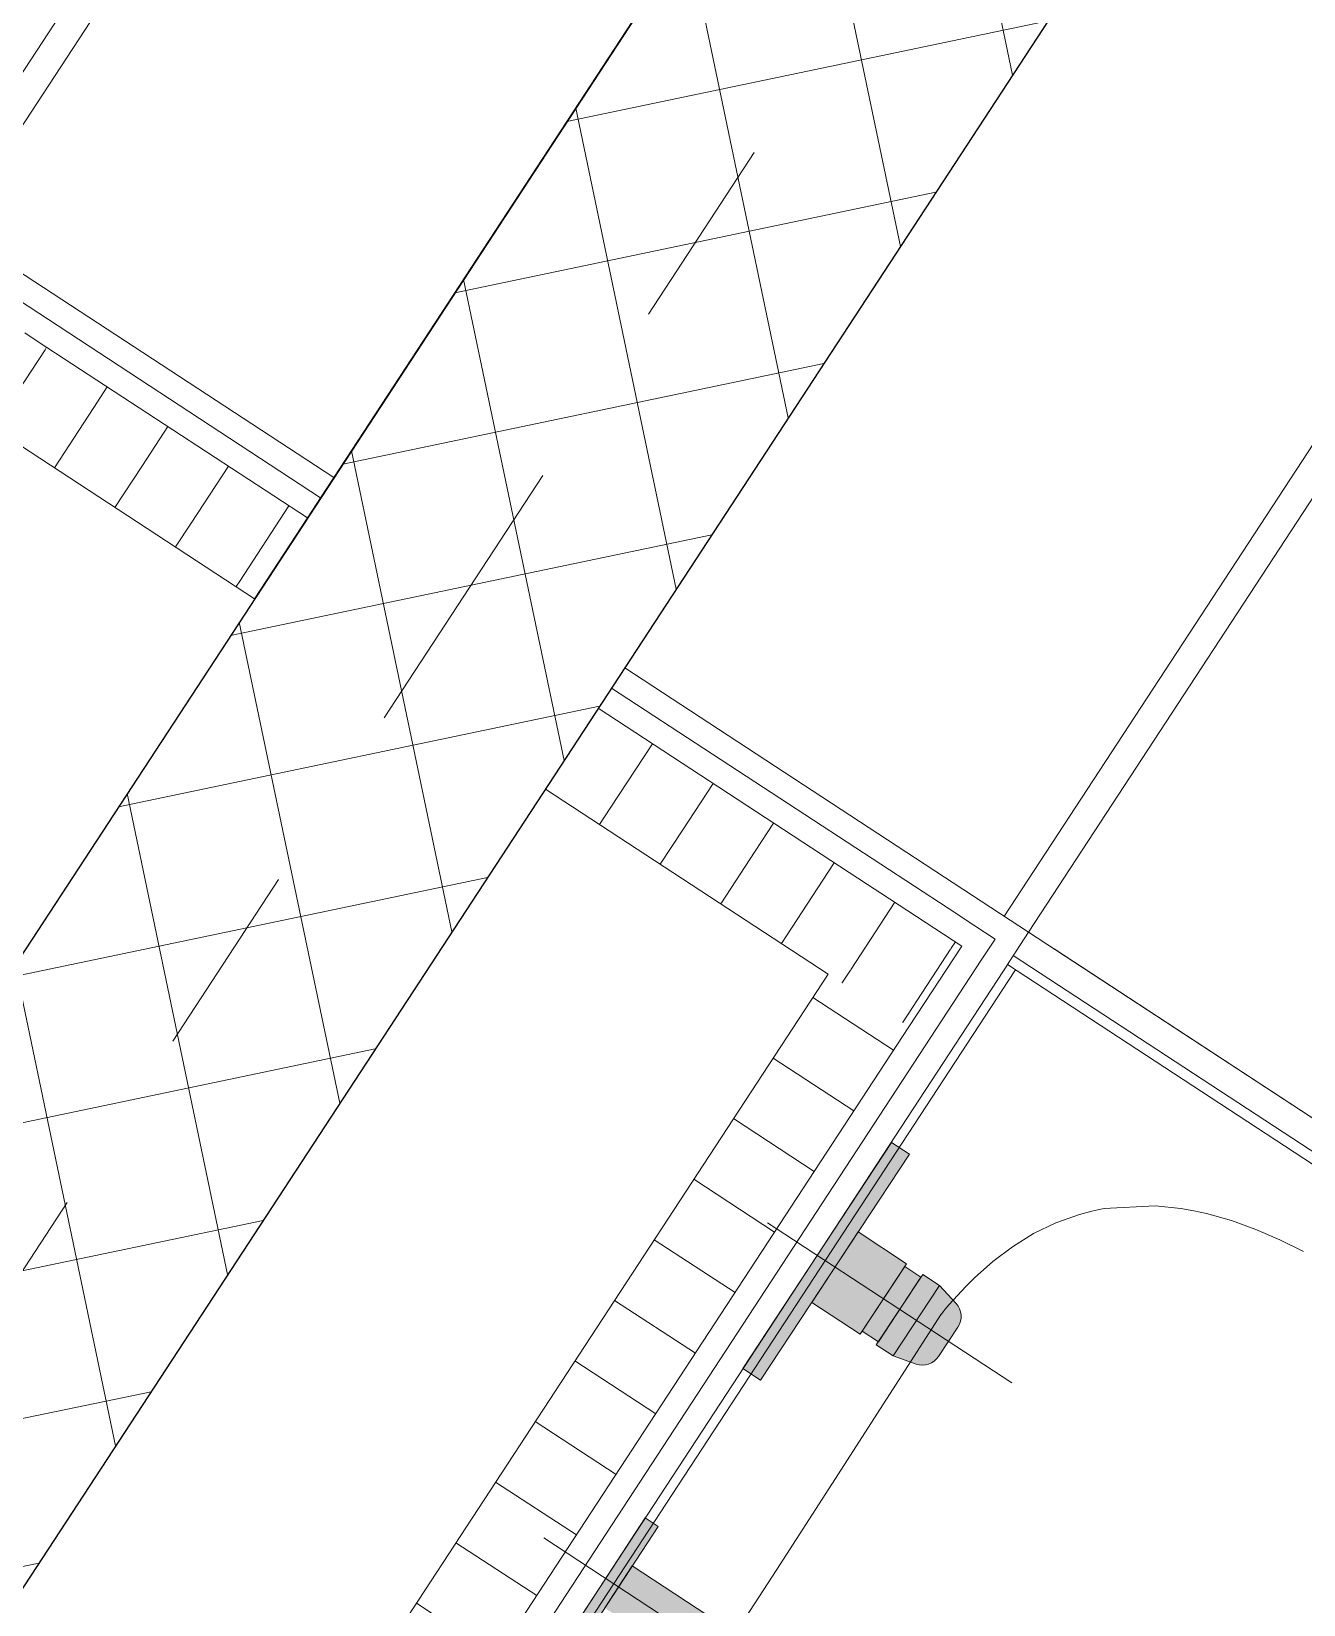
# Model space of a CAD drawing. Header units: metres. Extents: x 2696278.3 to 2696314, y 1245153.2 to 1245192.4.
# Drawn here: x 2696299.494 to 2696300.153, y 1245177.748 to 1245178.563 of the extents above; entities that cross this region are included whole.
import ezdxf

# ---------------------------------------------------------------- set-up
doc = ezdxf.new("R2010")
doc.units = ezdxf.units.M
doc.set_wipeout_variables(frame=1)
for name, pattern in [('000_hbf_Strichpunkt 3_1_1mm Achsen', [0.25, 0.15, -0.05, 0, -0.05]), ('Strichpunkt 3_1_1mm Achsen', [5, 3, -1, 0, -1]), ('Wipeout_Contour', [10000, 0, -10000])]:
    doc.linetypes.add(name, pattern=pattern)
for name, color, linetype in [('0_C22_Innenwandkonstruktion.3D', 7, 'Continuous'), ('0_C22_Innenwandkonstruktion.3D Bauteilschraffuren', 7, 'Continuous'), ('0_C22_Innenwandkonstruktion.3D Schichttrennlinien', 7, 'Continuous'), ('0_E33_Sonnenschutz.3D', 7, 'Continuous'), ('0_G11_Feststehende Trennwand.3D', 7, 'Continuous'), ('0_G11_Feststehende Trennwand.3D Bauteilschraffuren', 7, 'Continuous'), ('0_G20_Bodenbelag.3D', 7, 'Continuous'), ('1_M01_Achsen.V', 7, 'Continuous'), ('1_R01_Raumstempel.V Kontur', 7, 'Continuous')]:
    doc.layers.add(name, color=color, linetype=linetype)
pattern_1 = [(56.8, (2696295.289407, 1245171.756836), (-0.03137866, 0.02053362), [])]

msp = doc.modelspace()

# ---------------------------------------------------------------- linework, layer by layer
at = {"layer": '0_G20_Bodenbelag.3D', "color": 255, "linetype": 'Wipeout_Contour', "lineweight": 18, "flags": 128}
for points in [[(2696299.54816, 1245181.20713), (2696299.50435, 1245181.14019), (2696299.42067, 1245181.19495), (2696298.90597, 1245180.40839), (2696298.98964, 1245180.35363), (2696297.81785, 1245178.56294), (2696298.99769, 1245177.79088), (2696300.72799, 1245180.43507)], [(2696302.47683, 1245179.29066), (2696302.43303, 1245179.22372), (2696302.5167, 1245179.16896), (2696302.00199, 1245178.38241), (2696301.91832, 1245178.43716), (2696300.74652, 1245176.64647), (2696299.56669, 1245177.41854), (2696301.29699, 1245180.06273)]]:
    msp.add_lwpolyline(points, close=True, dxfattribs=at)
at = {"layer": '1_R01_Raumstempel.V Kontur', "color": 21, "linetype": 'Continuous', "lineweight": 0, "true_color": 0xffa8a8, "flags": 128}
for points in [[(2696298.90596, 1245180.40839), (2696298.98964, 1245180.35363), (2696297.81781, 1245178.56289), (2696299.0102, 1245177.78261), (2696299.4506, 1245178.45561), (2696300.74055, 1245180.42686), (2696299.54816, 1245181.20713), (2696299.50435, 1245181.14019), (2696299.42067, 1245181.19495)], [(2696299.5541, 1245177.4267), (2696300.74649, 1245176.64642), (2696301.9179, 1245178.43653), (2696302.00158, 1245178.38177), (2696302.5167, 1245179.16896), (2696302.43303, 1245179.22372), (2696302.47683, 1245179.29065), (2696301.28444, 1245180.07094), (2696299.9945, 1245178.0997)]]:
    msp.add_lwpolyline(points, close=True, dxfattribs=at)

# ---------------------------------------------------------------- next in the draw order: wipeouts: each hides what was drawn before it
at = {"color": 254, "linetype": 'Wipeout_Contour', "lineweight": 0, "ltscale": 31.593763}
msp.add_wipeout([(2696299.65037, 1245178.33171), (2696299.44118, 1245178.4686), (2696299.4692, 1245178.43533), (2696299.64352, 1245178.32125)], dxfattribs=at).dxf.layer = '0_C22_Innenwandkonstruktion.3D Bauteilschraffuren'
at = {"color": 254, "linetype": 'Wipeout_Contour', "lineweight": 0, "ltscale": 24.131786}
msp.add_wipeout([(2696299.7873, 1245178.21223), (2696299.75992, 1245178.17039), (2696299.92676, 1245178.12097)], dxfattribs=at).dxf.layer = '0_C22_Innenwandkonstruktion.3D Bauteilschraffuren'
at = {"color": 254, "linetype": 'Wipeout_Contour', "lineweight": 0, "ltscale": 23.208236}
msp.add_wipeout([(2696299.99287, 1245178.09265), (2696300.00333, 1245178.0858), (2696300.01018, 1245178.09626)], dxfattribs=at).dxf.layer = '0_C22_Innenwandkonstruktion.3D Bauteilschraffuren'

# ---------------------------------------------------------------- next in the draw order: hatches: boundary and pattern name
at = {"layer": '0_C22_Innenwandkonstruktion.3D Bauteilschraffuren', "linetype": 'Continuous', "lineweight": 0, "true_color": 0x000000}
h = msp.add_hatch(dxfattribs=at)
h.set_pattern_fill('DÄMMSTOFF__ALLGEMEIN_VER_31', color=18, angle=-33.2, style=0, pattern_type=2)
h.set_pattern_definition(pattern_1)
h.paths.add_polyline_path([(2696299.7873, 1245178.21223), (2696299.75992, 1245178.17039), (2696299.92676, 1245178.12097)])

# ---------------------------------------------------------------- next in the draw order: wipeouts: each hides what was drawn before it
at = {"color": 254, "linetype": 'Wipeout_Contour', "lineweight": 0, "ltscale": 31.540418}
msp.add_wipeout([(2696299.63668, 1245178.31079), (2696299.64352, 1245178.32125), (2696299.4692, 1245178.43533), (2696299.49722, 1245178.40206)], dxfattribs=at).dxf.layer = '0_C22_Innenwandkonstruktion.3D Bauteilschraffuren'
at = {"color": 254, "linetype": 'Wipeout_Contour', "lineweight": 0, "ltscale": 23.169319}
msp.add_wipeout([(2696299.97557, 1245178.08903), (2696299.98603, 1245178.08219), (2696299.99287, 1245178.09265)], dxfattribs=at).dxf.layer = '0_C22_Innenwandkonstruktion.3D Bauteilschraffuren'

# ---------------------------------------------------------------- next in the draw order: linework, layer by layer
at = {"layer": '0_C22_Innenwandkonstruktion.3D', "color": 7, "linetype": 'Continuous', "lineweight": 13, "flags": 128}
msp.add_lwpolyline([(2696299.64352, 1245178.32125), (2696299.65037, 1245178.33171)], dxfattribs=at)

# ---------------------------------------------------------------- next in the draw order: wipeouts: each hides what was drawn before it
at = {"color": 254, "linetype": 'Wipeout_Contour', "lineweight": 0, "ltscale": 24.099654}
msp.add_wipeout([(2696299.63668, 1245178.31079), (2696299.49722, 1245178.40206), (2696299.6093, 1245178.26896)], dxfattribs=at).dxf.layer = '0_C22_Innenwandkonstruktion.3D Bauteilschraffuren'
at = {"color": 254, "linetype": 'Wipeout_Contour', "lineweight": 0, "ltscale": 31.572287}
msp.add_wipeout([(2696299.79414, 1245178.22269), (2696299.7873, 1245178.21223), (2696299.92676, 1245178.12097), (2696299.96847, 1245178.10862)], dxfattribs=at).dxf.layer = '0_C22_Innenwandkonstruktion.3D Bauteilschraffuren'
at = {"color": 254, "linetype": 'Wipeout_Contour', "lineweight": 0, "ltscale": 23.055856}
msp.add_wipeout([(2696299.90635, 1245178.07457), (2696299.94819, 1245178.04719), (2696299.97557, 1245178.08903)], dxfattribs=at).dxf.layer = '0_C22_Innenwandkonstruktion.3D Bauteilschraffuren'

# ---------------------------------------------------------------- next in the draw order: hatches: boundary and pattern name
at = {"layer": '0_C22_Innenwandkonstruktion.3D Bauteilschraffuren', "linetype": 'Continuous', "lineweight": 0, "true_color": 0x000000}
h = msp.add_hatch(dxfattribs=at)
h.set_pattern_fill('DÄMMSTOFF__ALLGEMEIN_VER_31', color=18, angle=-33.2, style=0, pattern_type=2)
h.set_pattern_definition(pattern_1)
h.paths.add_polyline_path([(2696299.63668, 1245178.31079), (2696299.49722, 1245178.40206), (2696299.6093, 1245178.26896)])
h = msp.add_hatch(dxfattribs=at)
h.set_pattern_fill('DÄMMSTOFF__ALLGEMEIN_VER_31', color=18, angle=-33.2, style=0, pattern_type=2)
h.set_pattern_definition(pattern_1)
h.paths.add_polyline_path([(2696299.90635, 1245178.07457), (2696299.94819, 1245178.04719), (2696299.97557, 1245178.08903)])

# ---------------------------------------------------------------- next in the draw order: linework, layer by layer
at = {"layer": '0_C22_Innenwandkonstruktion.3D', "color": 7, "linetype": 'Continuous', "lineweight": 13, "flags": 128}
msp.add_lwpolyline([(2696299.63668, 1245178.31079), (2696299.64352, 1245178.32125)], dxfattribs=at)

# ---------------------------------------------------------------- next in the draw order: wipeouts: each hides what was drawn before it
at = {"color": 254, "linetype": 'Wipeout_Contour', "lineweight": 0, "ltscale": 31.626856}
msp.add_wipeout([(2696299.80098, 1245178.23315), (2696299.79414, 1245178.22269), (2696299.96847, 1245178.10862), (2696300.01018, 1245178.09626)], dxfattribs=at).dxf.layer = '0_C22_Innenwandkonstruktion.3D Bauteilschraffuren'

# ---------------------------------------------------------------- next in the draw order: linework, layer by layer
at = {"layer": '0_C22_Innenwandkonstruktion.3D', "color": 7, "linetype": 'Continuous', "lineweight": 13, "flags": 128}
for points in [[(2696299.79414, 1245178.22269), (2696299.80098, 1245178.23315)], [(2696299.7873, 1245178.21223), (2696299.79414, 1245178.22269)]]:
    msp.add_lwpolyline(points, dxfattribs=at)

# ---------------------------------------------------------------- next in the draw order: wipeouts: each hides what was drawn before it
at = {"color": 254, "linetype": 'Wipeout_Contour', "lineweight": 0, "ltscale": 31.52865}
msp.add_wipeout([(2696299.45525, 1245178.44446), (2696299.44841, 1245178.434), (2696299.49722, 1245178.40206), (2696299.4692, 1245178.43533)], dxfattribs=at).dxf.layer = '0_C22_Innenwandkonstruktion.3D Bauteilschraffuren'
at = {"color": 254, "linetype": 'Wipeout_Contour', "lineweight": 0, "ltscale": 23.203117}
msp.add_wipeout([(2696299.99766, 1245178.09997), (2696299.96847, 1245178.10862), (2696299.99287, 1245178.09265)], dxfattribs=at).dxf.layer = '0_C22_Innenwandkonstruktion.3D Bauteilschraffuren'

# ---------------------------------------------------------------- next in the draw order: wipeouts: each hides what was drawn before it
at = {"color": 254, "linetype": 'Wipeout_Contour', "lineweight": 0, "ltscale": 31.418158}
msp.add_wipeout([(2696299.46287, 1245178.36478), (2696299.6093, 1245178.26896), (2696299.49722, 1245178.40206), (2696299.49024, 1245178.40662)], dxfattribs=at).dxf.layer = '0_C22_Innenwandkonstruktion.3D Bauteilschraffuren'
at = {"color": 254, "linetype": 'Wipeout_Contour', "lineweight": 0, "ltscale": 31.546693}
msp.add_wipeout([(2696299.98241, 1245178.09949), (2696299.96847, 1245178.10862), (2696299.92676, 1245178.12097), (2696299.97557, 1245178.08903)], dxfattribs=at).dxf.layer = '0_C22_Innenwandkonstruktion.3D Bauteilschraffuren'
at = {"color": 254, "linetype": 'Wipeout_Contour', "lineweight": 0, "ltscale": 23.974367}
msp.add_wipeout([(2696299.99766, 1245178.09997), (2696299.99287, 1245178.09265), (2696300.01018, 1245178.09626)], dxfattribs=at).dxf.layer = '0_C22_Innenwandkonstruktion.3D Bauteilschraffuren'

# ---------------------------------------------------------------- next in the draw order: hatches: boundary and pattern name
at = {"layer": '0_C22_Innenwandkonstruktion.3D Bauteilschraffuren', "linetype": 'Continuous', "lineweight": 0, "true_color": 0x000000}
h = msp.add_hatch(dxfattribs=at)
h.set_pattern_fill('DÄMMSTOFF__ALLGEMEIN_VER_31', color=18, angle=-33.2, style=0, pattern_type=2)
h.set_pattern_definition(pattern_1)
h.paths.add_polyline_path([(2696299.46287, 1245178.36478), (2696299.6093, 1245178.26896), (2696299.49722, 1245178.40206), (2696299.49024, 1245178.40662)])

# ---------------------------------------------------------------- next in the draw order: linework, layer by layer
at = {"layer": '0_C22_Innenwandkonstruktion.3D', "color": 7, "linetype": 'Continuous', "lineweight": 13}
msp.add_line((2696299.65037, 1245178.33171), (2696299.44118, 1245178.4686), dxfattribs=at)
at = {"layer": '0_C22_Innenwandkonstruktion.3D', "color": 7, "linetype": 'Continuous', "lineweight": 13, "flags": 128}
for points in [[(2696299.46287, 1245178.36478), (2696299.6093, 1245178.26896)], [(2696299.6093, 1245178.26896), (2696299.63668, 1245178.31079)]]:
    msp.add_lwpolyline(points, dxfattribs=at)
at = {"layer": '0_C22_Innenwandkonstruktion.3D Schichttrennlinien', "color": 7, "linetype": 'Continuous', "lineweight": 5}
for p, q in [((2696299.64352, 1245178.32125), (2696299.4692, 1245178.43533)), ((2696299.49722, 1245178.40206), (2696299.49024, 1245178.40662)), ((2696299.63668, 1245178.31079), (2696299.49722, 1245178.40206))]:
    msp.add_line(p, q, dxfattribs=at)

# ---------------------------------------------------------------- next in the draw order: wipeouts: each hides what was drawn before it
at = {"color": 254, "linetype": 'Wipeout_Contour', "lineweight": 0, "ltscale": 31.41807}
msp.add_wipeout([(2696299.93373, 1245178.11641), (2696299.92676, 1245178.12097), (2696299.75992, 1245178.17039), (2696299.90635, 1245178.07457)], dxfattribs=at).dxf.layer = '0_C22_Innenwandkonstruktion.3D Bauteilschraffuren'
at = {"color": 254, "linetype": 'Wipeout_Contour', "lineweight": 0, "ltscale": 23.974367}
msp.add_wipeout([(2696299.99766, 1245178.09997), (2696299.99287, 1245178.09265), (2696300.01018, 1245178.09626)], dxfattribs=at).dxf.layer = '0_C22_Innenwandkonstruktion.3D Bauteilschraffuren'

# ---------------------------------------------------------------- next in the draw order: hatches: boundary and pattern name
at = {"layer": '0_C22_Innenwandkonstruktion.3D Bauteilschraffuren', "linetype": 'Continuous', "lineweight": 0, "true_color": 0x000000}
h = msp.add_hatch(dxfattribs=at)
h.set_pattern_fill('DÄMMSTOFF__ALLGEMEIN_VER_31', color=18, angle=-33.2, style=0, pattern_type=2)
h.set_pattern_definition(pattern_1)
h.paths.add_polyline_path([(2696299.93373, 1245178.11641), (2696299.92676, 1245178.12097), (2696299.75992, 1245178.17039), (2696299.90635, 1245178.07457)])

# ---------------------------------------------------------------- next in the draw order: linework, layer by layer
at = {"layer": '0_C22_Innenwandkonstruktion.3D', "color": 7, "linetype": 'Continuous', "lineweight": 13, "flags": 128}
for points in [[(2696299.75992, 1245178.17039), (2696299.7873, 1245178.21223)], [(2696300.01018, 1245178.09626), (2696300.00333, 1245178.0858)]]:
    msp.add_lwpolyline(points, dxfattribs=at)
at = {"layer": '0_C22_Innenwandkonstruktion.3D Schichttrennlinien', "color": 7, "linetype": 'Continuous', "lineweight": 5}
msp.add_line((2696299.7873, 1245178.21223), (2696299.92676, 1245178.12097), dxfattribs=at)

# ---------------------------------------------------------------- next in the draw order: wipeouts: each hides what was drawn before it
at = {"color": 254, "linetype": 'Wipeout_Contour', "lineweight": 0, "ltscale": 24.235684}
msp.add_wipeout([(2696299.98241, 1245178.09949), (2696299.97557, 1245178.08903), (2696299.99287, 1245178.09265)], dxfattribs=at).dxf.layer = '0_C22_Innenwandkonstruktion.3D Bauteilschraffuren'

# ---------------------------------------------------------------- next in the draw order: linework, layer by layer
at = {"layer": '0_C22_Innenwandkonstruktion.3D Schichttrennlinien', "color": 7, "linetype": 'Continuous', "lineweight": 5}
for p, q in [((2696299.99287, 1245178.09265), (2696299.98241, 1245178.09949)), ((2696299.98603, 1245178.08219), (2696299.99287, 1245178.09265))]:
    msp.add_line(p, q, dxfattribs=at)

# ---------------------------------------------------------------- next in the draw order: wipeouts: each hides what was drawn before it
at = {"color": 254, "linetype": 'Wipeout_Contour', "lineweight": 0, "ltscale": 24.153615}
msp.add_wipeout([(2696299.93373, 1245178.11641), (2696299.90635, 1245178.07457), (2696299.97557, 1245178.08903)], dxfattribs=at).dxf.layer = '0_C22_Innenwandkonstruktion.3D Bauteilschraffuren'

# ---------------------------------------------------------------- next in the draw order: hatches: boundary and pattern name
at = {"layer": '0_C22_Innenwandkonstruktion.3D Bauteilschraffuren', "linetype": 'Continuous', "lineweight": 0, "true_color": 0x000000}
h = msp.add_hatch(dxfattribs=at)
h.set_pattern_fill('DÄMMSTOFF__ALLGEMEIN_VER_31', color=18, angle=-33.2, style=0, pattern_type=2)
h.set_pattern_definition(pattern_1)
h.paths.add_polyline_path([(2696299.93373, 1245178.11641), (2696299.90635, 1245178.07457), (2696299.97557, 1245178.08903)])

# ---------------------------------------------------------------- next in the draw order: linework, layer by layer
at = {"layer": '0_C22_Innenwandkonstruktion.3D', "color": 7, "linetype": 'Continuous', "lineweight": 13}
msp.add_line((2696299.80098, 1245178.23315), (2696300.01018, 1245178.09626), dxfattribs=at)
at = {"layer": '0_C22_Innenwandkonstruktion.3D', "color": 7, "linetype": 'Continuous', "lineweight": 13, "flags": 128}
msp.add_lwpolyline([(2696299.75992, 1245178.17039), (2696299.90635, 1245178.07457)], dxfattribs=at)
at = {"layer": '0_C22_Innenwandkonstruktion.3D Schichttrennlinien', "color": 7, "linetype": 'Continuous', "lineweight": 5}
for p, q in [((2696299.79414, 1245178.22269), (2696299.96847, 1245178.10862)), ((2696299.93373, 1245178.11641), (2696299.92676, 1245178.12097)), ((2696299.97557, 1245178.08903), (2696299.93373, 1245178.11641)), ((2696299.98241, 1245178.09949), (2696299.96847, 1245178.10862)), ((2696299.94819, 1245178.04719), (2696299.97557, 1245178.08903))]:
    msp.add_line(p, q, dxfattribs=at)

# ---------------------------------------------------------------- next in the draw order: wipeouts: each hides what was drawn before it
at = {"color": 254, "linetype": 'Wipeout_Contour', "lineweight": 0, "ltscale": 30.033248}
msp.add_wipeout([(2696299.99287, 1245178.09265), (2696299.55619, 1245177.42533), (2696299.56665, 1245177.41848), (2696300.00333, 1245178.0858)], dxfattribs=at).dxf.layer = '0_C22_Innenwandkonstruktion.3D Bauteilschraffuren'

# ---------------------------------------------------------------- next in the draw order: wipeouts: each hides what was drawn before it
at = {"color": 254, "linetype": 'Wipeout_Contour', "lineweight": 0, "ltscale": 30.005499}
msp.add_wipeout([(2696299.97557, 1245178.08903), (2696299.54573, 1245177.43217), (2696299.55619, 1245177.42533), (2696299.98603, 1245178.08219)], dxfattribs=at).dxf.layer = '0_C22_Innenwandkonstruktion.3D Bauteilschraffuren'

# ---------------------------------------------------------------- next in the draw order: linework, layer by layer
at = {"layer": '0_C22_Innenwandkonstruktion.3D Schichttrennlinien', "color": 7, "linetype": 'Continuous', "lineweight": 5}
msp.add_line((2696299.98603, 1245178.08219), (2696299.99287, 1245178.09265), dxfattribs=at)

# ---------------------------------------------------------------- next in the draw order: wipeouts: each hides what was drawn before it
at = {"color": 254, "linetype": 'Wipeout_Contour', "lineweight": 0, "ltscale": 29.899124}
msp.add_wipeout([(2696299.90635, 1245178.07457), (2696299.50389, 1245177.45955), (2696299.54573, 1245177.43217), (2696299.94819, 1245178.04719)], dxfattribs=at).dxf.layer = '0_C22_Innenwandkonstruktion.3D Bauteilschraffuren'

# ---------------------------------------------------------------- next in the draw order: hatches: boundary and pattern name
at = {"linetype": 'Continuous', "lineweight": 13}
for points in [[(2696299.87141, 1245177.86428), (2696299.86222, 1245177.87033), (2696299.93926, 1245177.98725), (2696299.94845, 1245177.9812)], [(2696299.92197, 1245177.94102), (2696299.89789, 1245177.90447), (2696299.92294, 1245177.88796), (2696299.94702, 1245177.92451)], [(2696299.94605, 1245177.92303), (2696299.92404, 1245177.88963), (2696299.93239, 1245177.88413), (2696299.9544, 1245177.91753)], [(2696299.93129, 1245177.88246), (2696299.95537, 1245177.91901), (2696299.96405, 1245177.91329), (2696299.93997, 1245177.87674)], [(2696299.97356, 1245177.89171), (2696299.96355, 1245177.87652, -0.343514), (2696299.9519, 1245177.87258), (2696299.93997, 1245177.87674), (2696299.96405, 1245177.91329), (2696299.97259, 1245177.90396, -0.343514)], [(2696299.77058, 1245177.73012), (2696299.81165, 1245177.79288), (2696299.81834, 1245177.7885), (2696299.80493, 1245177.768), (2696299.85513, 1245177.73514), (2696299.84089, 1245177.71339), (2696299.79069, 1245177.74624), (2696299.77727, 1245177.72574)]]:
    msp.add_hatch(color=255, dxfattribs=at).paths.add_polyline_path(points)
at = {"layer": '0_C22_Innenwandkonstruktion.3D Bauteilschraffuren', "linetype": 'Continuous', "lineweight": 0, "true_color": 0x000000}
h = msp.add_hatch(dxfattribs=at)
h.set_pattern_fill('DÄMMSTOFF__ALLGEMEIN_VER_31', color=18, angle=-33.2, style=0, pattern_type=2)
h.set_pattern_definition([(326.8, (2696295.289407, 1245171.756836), (0.02053364, 0.03137865), [])])
h.paths.add_polyline_path([(2696299.90635, 1245178.07457), (2696299.50389, 1245177.45955), (2696299.54573, 1245177.43217), (2696299.94819, 1245178.04719)])

# ---------------------------------------------------------------- next in the draw order: linework, layer by layer
at = {"layer": '0_C22_Innenwandkonstruktion.3D', "color": 7, "linetype": 'Continuous', "lineweight": 13, "flags": 128}
for points in [[(2696299.56665, 1245177.41848), (2696300.00333, 1245178.0858)], [(2696299.90635, 1245178.07457), (2696299.50389, 1245177.45955)]]:
    msp.add_lwpolyline(points, dxfattribs=at)
at = {"layer": '0_C22_Innenwandkonstruktion.3D Schichttrennlinien', "color": 7, "linetype": 'Continuous', "lineweight": 5}
for p, q in [((2696299.94819, 1245178.04719), (2696299.97557, 1245178.08903)), ((2696299.55619, 1245177.42533), (2696299.98603, 1245178.08219)), ((2696299.54573, 1245177.43217), (2696299.94819, 1245178.04719))]:
    msp.add_line(p, q, dxfattribs=at)

# ---------------------------------------------------------------- next in the draw order: wipeouts: each hides what was drawn before it
at = {"color": 254, "linetype": 'Wipeout_Contour', "lineweight": 0, "ltscale": 34.648928}
msp.add_wipeout([(2696299.34381, 1245177.53451), (2696301.0878, 1245180.19962), (2696300.93719, 1245180.29818), (2696299.19319, 1245177.63307)], dxfattribs=at).dxf.layer = '0_C22_Innenwandkonstruktion.3D Bauteilschraffuren'

# ---------------------------------------------------------------- next in the draw order: hatches: boundary and pattern name
at = {"layer": '0_C22_Innenwandkonstruktion.3D Bauteilschraffuren', "linetype": 'Continuous', "lineweight": 0, "true_color": 0x000000}
h = msp.add_hatch(dxfattribs=at)
h.set_pattern_fill('BETON_0001', color=18, angle=-33.2, style=0, pattern_type=2)
h.set_pattern_definition([(101.8, (2696295.28941, 1245171.756836), (0.07341505, 0.0153372), []), (191.8, (2696295.28941, 1245171.756836), (-0.0153372, 0.07341505), [])])
h.paths.add_polyline_path([(2696299.34381, 1245177.53451), (2696301.0878, 1245180.19962), (2696300.93719, 1245180.29818), (2696299.19319, 1245177.63307)])

# ---------------------------------------------------------------- next in the draw order: linework, layer by layer
at = {"color": 7, "linetype": 'Continuous', "lineweight": 13}
for p, q in [((2696299.93926, 1245177.98725), (2696299.86222, 1245177.87033)), ((2696299.94845, 1245177.9812), (2696299.93926, 1245177.98725)), ((2696299.87141, 1245177.86428), (2696299.94845, 1245177.9812)), ((2696299.92197, 1245177.94102), (2696299.89789, 1245177.90447)), ((2696299.94702, 1245177.92451), (2696299.92197, 1245177.94102)), ((2696299.92294, 1245177.88796), (2696299.94702, 1245177.92451)), ((2696299.92404, 1245177.88963), (2696299.94605, 1245177.92303)), ((2696299.93129, 1245177.88246), (2696299.95537, 1245177.91901)), ((2696299.9544, 1245177.91753), (2696299.93239, 1245177.88413)), ((2696299.94605, 1245177.92303), (2696299.9544, 1245177.91753)), ((2696299.95537, 1245177.91901), (2696299.96405, 1245177.91329)), ((2696299.96405, 1245177.91329), (2696299.93997, 1245177.87674)), ((2696299.93997, 1245177.87674), (2696299.96405, 1245177.91329)), ((2696299.96405, 1245177.91329), (2696299.97259, 1245177.90396)), ((2696299.89789, 1245177.90447), (2696299.92294, 1245177.88796)), ((2696299.93239, 1245177.88413), (2696299.92404, 1245177.88963)), ((2696299.97356, 1245177.89171), (2696299.96355, 1245177.87652)), ((2696299.93997, 1245177.87674), (2696299.93129, 1245177.88246)), ((2696299.9519, 1245177.87258), (2696299.93997, 1245177.87674)), ((2696299.86222, 1245177.87033), (2696299.87141, 1245177.86428)), ((2696299.77058, 1245177.73012), (2696299.81165, 1245177.79288)), ((2696299.81834, 1245177.7885), (2696299.77727, 1245177.72574)), ((2696299.81165, 1245177.79288), (2696299.81834, 1245177.7885)), ((2696299.79069, 1245177.74624), (2696299.80493, 1245177.768)), ((2696299.80493, 1245177.768), (2696299.85513, 1245177.73514))]:
    msp.add_line(p, q, dxfattribs=at)
at = {"color": 253, "linetype": 'Strichpunkt 3_1_1mm Achsen', "lineweight": 13, "true_color": 0xacacac}
msp.add_line((2696299.88554, 1245177.69971), (2696299.75907, 1245177.78247), dxfattribs=at)
at = {"color": 7, "linetype": 'Continuous', "lineweight": 13}
for centre, start, end in [((2696299.96521, 1245177.89721), 326.61746, 42.45071), ((2696299.9552, 1245177.88202), 250.7842, 326.61746)]:
    msp.add_arc(centre, 0.01, start, end, dxfattribs=at)
at = {"layer": '0_C22_Innenwandkonstruktion.3D', "color": 7, "linetype": 'Continuous', "lineweight": 13}
for p, q in [((2696299.65037, 1245178.33171), (2696299.44118, 1245178.4686)), ((2696299.80098, 1245178.23315), (2696300.01018, 1245178.09626))]:
    msp.add_line(p, q, dxfattribs=at)
at = {"layer": '0_C22_Innenwandkonstruktion.3D', "color": 7, "linetype": 'Continuous', "lineweight": 13, "flags": 128}
for points in [[(2696300.72799, 1245180.43507), (2696299.44118, 1245178.4686)], [(2696299.65037, 1245178.33171), (2696300.93719, 1245180.29818)], [(2696301.0878, 1245180.19962), (2696299.80098, 1245178.23315)], [(2696300.01018, 1245178.09626), (2696301.29699, 1245180.06273)]]:
    msp.add_lwpolyline(points, dxfattribs=at)
at = {"layer": '0_C22_Innenwandkonstruktion.3D', "color": 7, "linetype": 'Continuous', "lineweight": 25, "flags": 128}
for points in [[(2696300.93719, 1245180.29818), (2696299.19319, 1245177.63307)], [(2696299.34381, 1245177.53451), (2696301.0878, 1245180.19962)]]:
    msp.add_lwpolyline(points, dxfattribs=at)
at = {"layer": '0_E33_Sonnenschutz.3D', "color": 7, "linetype": 'Continuous', "lineweight": 13}
for p, q in [((2696299.58178, 1245177.43247), (2696300.00886, 1245178.08512)), ((2696300.02336, 1245178.0876), (2696301.1768, 1245177.33281)), ((2696300.03655, 1245177.9501), (2696300.02436, 1245177.94576)), ((2696300.04288, 1245177.95175), (2696300.03655, 1245177.9501)), ((2696300.0461, 1245177.95245), (2696300.04288, 1245177.95175)), ((2696300.04936, 1245177.95305), (2696300.0461, 1245177.95245)), ((2696300.07572, 1245177.95452), (2696300.04936, 1245177.95305)), ((2696300.08904, 1245177.95315), (2696300.07572, 1245177.95452)), ((2696300.09571, 1245177.95199), (2696300.08904, 1245177.95315)), ((2696300.10231, 1245177.95054), (2696300.09571, 1245177.95199)), ((2696300.11527, 1245177.94687), (2696300.10231, 1245177.95054)), ((2696300.02436, 1245177.94576), (2696300.01273, 1245177.94011)), ((2696300.12795, 1245177.94228), (2696300.11527, 1245177.94687)), ((2696300.14038, 1245177.93689), (2696300.12795, 1245177.94228)), ((2696300.0018, 1245177.93335), (2696299.99165, 1245177.92569)), ((2696300.01273, 1245177.94011), (2696300.0018, 1245177.93335)), ((2696300.15259, 1245177.93078), (2696300.14038, 1245177.93689)), ((2696299.99165, 1245177.92569), (2696299.98217, 1245177.91724)), ((2696299.98217, 1245177.91724), (2696299.97765, 1245177.91276)), ((2696299.97765, 1245177.91276), (2696299.97329, 1245177.90812)), ((2696299.96701, 1245177.90091), (2696299.966, 1245177.89968)), ((2696299.96907, 1245177.90334), (2696299.96701, 1245177.90091)), ((2696299.97329, 1245177.90812), (2696299.96907, 1245177.90334)), ((2696299.96496, 1245177.89847), (2696299.9366, 1245177.85436)), ((2696299.96498, 1245177.89846), (2696299.96497, 1245177.89847)), ((2696299.96499, 1245177.89845), (2696299.96498, 1245177.89846)), ((2696299.966, 1245177.89968), (2696299.96499, 1245177.89845)), ((2696299.96499, 1245177.89845), (2696299.96499, 1245177.89845)), ((2696299.9366, 1245177.85436), (2696299.90822, 1245177.81026)), ((2696299.90822, 1245177.81026), (2696299.87978, 1245177.7662)), ((2696299.87978, 1245177.7662), (2696299.85118, 1245177.72225))]:
    msp.add_line(p, q, dxfattribs=at)
msp.add_ellipse((2696300.01788, 1245178.07922), major_axis=(0.00902, -0.0059), ratio=0.929018, start_param=1.570796, end_param=3.141593, dxfattribs=at)

# ---------------------------------------------------------------- next in the draw order: wipeouts: each hides what was drawn before it
at = {"color": 254, "linetype": 'Wipeout_Contour', "lineweight": 0, "ltscale": 31.802129}
msp.add_wipeout([(2696299.99919, 1245178.07947), (2696300.66023, 1245177.64689), (2696300.67118, 1245177.66363), (2696300.01014, 1245178.0962)], dxfattribs=at).dxf.layer = '0_G11_Feststehende Trennwand.3D Bauteilschraffuren'

# ---------------------------------------------------------------- next in the draw order: hatches: boundary and pattern name
at = {"layer": '0_G11_Feststehende Trennwand.3D Bauteilschraffuren', "linetype": 'Continuous', "lineweight": 0, "true_color": 0x000000}
h = msp.add_hatch(dxfattribs=at)
h.set_pattern_fill('GLAS_0001', color=18, angle=-33.2, style=0, pattern_type=2)
h.set_pattern_definition([(326.8, (2696295.289407, 1245171.756836), (0.00821345, 0.012551464), [])])
h.paths.add_polyline_path([(2696299.99919, 1245178.07947), (2696300.66023, 1245177.64689), (2696300.67118, 1245177.66363), (2696300.01014, 1245178.0962)])

# ---------------------------------------------------------------- next in the draw order: linework, layer by layer
at = {"color": 253, "linetype": 'Strichpunkt 3_1_1mm Achsen', "lineweight": 13, "true_color": 0xacacac}
msp.add_line((2696300.00144, 1245177.86288), (2696299.87497, 1245177.94564), dxfattribs=at)
at = {"layer": '0_G11_Feststehende Trennwand.3D', "color": 7, "linetype": 'Continuous', "lineweight": 13, "flags": 128}
for points in [[(2696300.01014, 1245178.0962), (2696299.99919, 1245178.07947)], [(2696300.67118, 1245177.66363), (2696300.01014, 1245178.0962)], [(2696299.99919, 1245178.07947), (2696300.66023, 1245177.64689)]]:
    msp.add_lwpolyline(points, dxfattribs=at)
at = {"layer": '1_M01_Achsen.V', "color": 62, "linetype": '000_hbf_Strichpunkt 3_1_1mm Achsen', "lineweight": 13, "true_color": 0x8cbb26}
msp.add_line((2696305.17945, 1245186.61668), (2696287.10988, 1245159.00347), dxfattribs=at)
msp.add_line((2696305.17945, 1245186.61668), (2696287.10988, 1245159.00347), dxfattribs=at)

doc.saveas('drawing.dxf')
